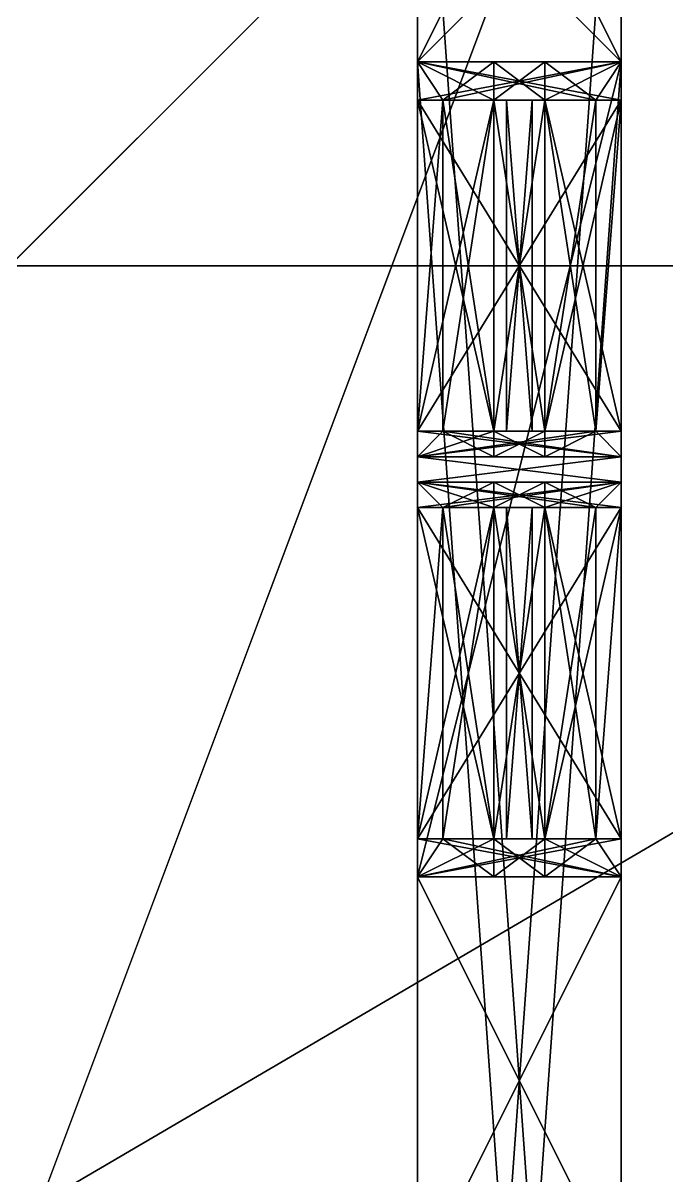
# Model space of a CAD drawing. Extents: x -3136 to 3456, y -896 to 5632.
# Drawn here: x -46.9 to 3.6, y 1928.5 to 2019 of the extents above; entities that cross this region are included whole.
import ezdxf

# ---------------------------------------------------------------- set-up
doc = ezdxf.new("R2010")
doc.units = 0

msp = doc.modelspace()

# ---------------------------------------------------------------- meshes
at = {"layer": 'OBJECT028', "color": 50}
mesh = msp.add_polyface(dxfattribs=at)
corners = [(-16, 2016, 128), (-16, 2048, 128), (0, 2048, 128), (0, 2016, 128), (-16, 1824), (-16, 1792), (0, 1792), (0, 1824)]
mesh.append_faces([[corners[k] for k in face] for face in [(1, 3, 0), (5, 7, 4), (6, 2, 7), (4, 0, 5), (1, 7, 2), (5, 3, 6)]], dxfattribs={"vtx0": -1})
mesh.append_faces([[corners[k] for k in face] for face in [(1, 2, 3), (5, 6, 7), (6, 3, 2), (4, 1, 0), (1, 4, 7), (5, 0, 3)]], dxfattribs={"vtx2": -1})
at = {"layer": 'OBJECT036', "color": 50}
mesh = msp.add_polyface(dxfattribs=at)
corners = [(-16, 2048, 288), (-16, 2016, 288), (0, 2016, 288), (0, 2048, 288), (-16, 1792, 416), (-16, 1824, 416), (0, 1824, 416), (0, 1792, 416)]
mesh.append_faces([[corners[k] for k in face] for face in [(1, 3, 0), (5, 7, 4), (0, 4, 1), (2, 6, 3), (5, 3, 6), (1, 7, 2)]], dxfattribs={"vtx0": -1})
mesh.append_faces([[corners[k] for k in face] for face in [(1, 2, 3), (5, 6, 7), (0, 5, 4), (2, 7, 6), (5, 0, 3), (1, 4, 7)]], dxfattribs={"vtx2": -1})
at = {"layer": 'OBJECT053', "color": 50}
mesh = msp.add_polyface(dxfattribs=at)
corners = [(-768, 2048, 144), (0, 2048, 144), (0, 0, 144), (-768, 0, 144), (-768, 0, 128), (0, 0, 128), (0, 2048, 128), (-768, 2048, 128)]
mesh.append_faces([[corners[k] for k in face] for face in [(1, 3, 0), (5, 7, 4), (5, 1, 6), (6, 0, 7), (4, 2, 5), (7, 3, 4)]], dxfattribs={"vtx0": -1})
mesh.append_faces([[corners[k] for k in face] for face in [(1, 2, 3), (5, 6, 7), (5, 2, 1), (6, 1, 0), (4, 3, 2), (7, 0, 3)]], dxfattribs={"vtx2": -1})
at = {"layer": 'OBJECT067', "color": 50}
mesh = msp.add_polyface(dxfattribs=at)
corners = [(-2944, -896, 2176), (-2944, 5504, 2176), (3456, 5504, 2176), (3456, -896, 2176), (-2944, 5504, 2048), (-2944, -896, 2048), (3456, -896, 2048), (3456, 5504, 2048)]
mesh.append_faces([[corners[k] for k in face] for face in [(1, 3, 0), (5, 7, 4), (4, 0, 5), (6, 2, 7), (7, 1, 4), (5, 3, 6)]], dxfattribs={"vtx0": -1})
mesh.append_faces([[corners[k] for k in face] for face in [(1, 2, 3), (5, 6, 7), (4, 1, 0), (6, 3, 2), (7, 2, 1), (5, 0, 3)]], dxfattribs={"vtx2": -1})
at = {"layer": 'OBJECT117', "color": 50}
mesh = msp.add_polyface(dxfattribs=at)
corners = [(-16, 1920, 272), (-16, 1920, 256), (-16, 1952, 256), (-16, 1952, 272), (0, 1952, 272), (0, 1952, 256), (0, 1920, 256), (0, 1920, 272)]
mesh.append_faces([[corners[k] for k in face] for face in [(1, 3, 0), (5, 7, 4), (6, 0, 7), (2, 4, 3), (3, 7, 0), (1, 5, 2)]], dxfattribs={"vtx0": -1})
mesh.append_faces([[corners[k] for k in face] for face in [(1, 2, 3), (5, 6, 7), (6, 1, 0), (2, 5, 4), (3, 4, 7), (1, 6, 5)]], dxfattribs={"vtx2": -1})
at = {"layer": 'OBJECT118', "color": 50}
mesh = msp.add_polyface(dxfattribs=at)
corners = [(-16, 1920, 256), (-16, 1920, 168), (-16, 1952, 168), (-16, 1952, 256), (0, 1952, 256), (0, 1952, 168), (0, 1920, 168), (0, 1920, 256)]
mesh.append_faces([[corners[k] for k in face] for face in [(1, 3, 0), (5, 7, 4), (6, 0, 7), (2, 4, 3), (3, 7, 0), (1, 5, 2)]], dxfattribs={"vtx0": -1})
mesh.append_faces([[corners[k] for k in face] for face in [(1, 2, 3), (5, 6, 7), (6, 1, 0), (2, 5, 4), (3, 4, 7), (1, 6, 5)]], dxfattribs={"vtx2": -1})
at = {"layer": 'OBJECT119', "color": 50}
mesh = msp.add_polyface(dxfattribs=at)
corners = [(-16, 1920, 168), (-16, 1920, 144), (-16, 1952, 144), (-16, 1952, 168), (0, 1952, 168), (0, 1952, 144), (0, 1920, 144), (0, 1920, 168)]
mesh.append_faces([[corners[k] for k in face] for face in [(1, 3, 0), (5, 7, 4), (6, 0, 7), (2, 4, 3), (1, 5, 2), (3, 7, 0)]], dxfattribs={"vtx0": -1})
mesh.append_faces([[corners[k] for k in face] for face in [(1, 2, 3), (5, 6, 7), (6, 1, 0), (2, 5, 4), (1, 6, 5), (3, 4, 7)]], dxfattribs={"vtx2": -1})
at = {"layer": 'OBJECT1271', "color": 50}
mesh = msp.add_polyface(dxfattribs=at)
corners = [(-384, 1728, 432), (-384, 2000, 432), (80, 2000, 432), (80, 1728, 432), (-384, 2000, 240), (-384, 1728, 240), (80, 1728, 240), (80, 2000, 240)]
mesh.append_faces([[corners[k] for k in face] for face in [(1, 3, 0), (5, 7, 4), (4, 0, 5), (6, 2, 7), (7, 1, 4), (5, 3, 6)]], dxfattribs={"vtx0": -1})
mesh.append_faces([[corners[k] for k in face] for face in [(1, 2, 3), (5, 6, 7), (4, 1, 0), (6, 3, 2), (7, 2, 1), (5, 0, 3)]], dxfattribs={"vtx2": -1})
at = {"layer": 'OBJECT263', "color": 50}
mesh = msp.add_polyface(dxfattribs=at)
corners = [(-768, 1792, 288), (-768, 2048, 288), (0, 2048, 288), (0, 1792, 288), (0, 2048, 272), (-768, 2048, 272), (-768, 1792, 272), (0, 1792, 272)]
mesh.append_faces([[corners[k] for k in face] for face in [(1, 3, 0), (5, 7, 4), (4, 1, 5), (7, 2, 4), (5, 0, 6), (6, 3, 7)]], dxfattribs={"vtx0": -1})
mesh.append_faces([[corners[k] for k in face] for face in [(1, 2, 3), (5, 6, 7), (4, 2, 1), (7, 3, 2), (5, 1, 0), (6, 0, 3)]], dxfattribs={"vtx2": -1})
at = {"layer": 'OBJECT293', "color": 50}
mesh = msp.add_polyface(dxfattribs=at)
corners = [(-2048, 0, 432), (-2048, 1824, 432), (-1824, 2048, 432), (-224, 2048, 432), (0, 1824, 432), (0, 0, 432), (-2048, 1824, 416), (-2048, 0, 416), (0, 0, 416), (0, 1824, 416), (-224, 2048, 416), (-1824, 2048, 416)]
mesh.append_faces([[corners[k] for k in face] for face in [(1, 5, 0), (7, 11, 6), (6, 0, 7), (8, 4, 9), (10, 2, 11), (7, 5, 8), (9, 3, 10), (11, 1, 6)]], dxfattribs={"vtx0": -1})
mesh.append_faces([[corners[k] for k in face] for face in [(1, 3, 4), (1, 4, 5), (7, 9, 10), (7, 10, 11)]], dxfattribs={"vtx0": -1, "vtx2": -1})
mesh.append_faces([[corners[k] for k in face] for face in [(1, 2, 3), (7, 8, 9), (6, 1, 0), (8, 5, 4), (10, 3, 2), (7, 0, 5), (9, 4, 3), (11, 2, 1)]], dxfattribs={"vtx2": -1})
at = {"layer": 'OBJECT296', "color": 50}
mesh = msp.add_polyface(dxfattribs=at)
corners = [(0, 0), (0, 2048), (3328, 2048), (3328, 0), (3328, 0, -128), (3328, 2048, -128), (0, 2048, -128), (0, 0, -128)]
mesh.append_faces([[corners[k] for k in face] for face in [(1, 3, 0), (5, 7, 4), (4, 2, 5), (5, 1, 6), (6, 0, 7), (7, 3, 4)]], dxfattribs={"vtx0": -1})
mesh.append_faces([[corners[k] for k in face] for face in [(1, 2, 3), (5, 6, 7), (4, 3, 2), (5, 2, 1), (6, 1, 0), (7, 0, 3)]], dxfattribs={"vtx2": -1})
at = {"layer": 'OBJECT299', "color": 50}
mesh = msp.add_polyface(dxfattribs=at)
corners = [(-256, 2048), (0, 2048), (0, 1792), (-256, 1792), (0, 2048, -128), (-256, 2048, -128), (-256, 1792, -128), (0, 1792, -128)]
mesh.append_faces([[corners[k] for k in face] for face in [(1, 3, 0), (5, 7, 4), (4, 0, 5), (7, 1, 4), (6, 2, 7), (5, 3, 6)]], dxfattribs={"vtx0": -1})
mesh.append_faces([[corners[k] for k in face] for face in [(1, 2, 3), (5, 6, 7), (4, 1, 0), (7, 2, 1), (6, 3, 2), (5, 0, 3)]], dxfattribs={"vtx2": -1})
at = {"layer": 'OBJECT329', "color": 50}
mesh = msp.add_polyface(dxfattribs=at)
corners = [(-16, 2016, 168), (-16, 2016, 144), (-16, 2032, 144), (-16, 2032, 168), (0, 2032, 144), (0, 2016, 144), (0, 2016, 168), (0, 2032, 168)]
mesh.append_faces([[corners[k] for k in face] for face in [(1, 3, 0), (5, 7, 4), (5, 0, 6), (3, 6, 0), (1, 4, 2), (2, 7, 3)]], dxfattribs={"vtx0": -1})
mesh.append_faces([[corners[k] for k in face] for face in [(1, 2, 3), (5, 6, 7), (5, 1, 0), (3, 7, 6), (1, 5, 4), (2, 4, 7)]], dxfattribs={"vtx2": -1})
at = {"layer": 'OBJECT331', "color": 50}
mesh = msp.add_polyface(dxfattribs=at)
corners = [(-16, 2016, 272), (-16, 2016, 256), (-16, 2032, 256), (-16, 2032, 272), (0, 2032, 256), (0, 2016, 256), (0, 2016, 272), (0, 2032, 272)]
mesh.append_faces([[corners[k] for k in face] for face in [(1, 3, 0), (5, 7, 4), (5, 0, 6), (3, 6, 0), (1, 4, 2), (2, 7, 3)]], dxfattribs={"vtx0": -1})
mesh.append_faces([[corners[k] for k in face] for face in [(1, 2, 3), (5, 6, 7), (5, 1, 0), (3, 7, 6), (1, 5, 4), (2, 4, 7)]], dxfattribs={"vtx2": -1})
at = {"layer": 'OBJECT333', "color": 50}
mesh = msp.add_polyface(dxfattribs=at)
corners = [(-16, 2016, 256), (-16, 2016, 168), (-16, 2032, 168), (-16, 2032, 256), (0, 2032, 168), (0, 2016, 168), (0, 2016, 256), (0, 2032, 256)]
mesh.append_faces([[corners[k] for k in face] for face in [(1, 3, 0), (5, 7, 4), (5, 0, 6), (3, 6, 0), (1, 4, 2), (2, 7, 3)]], dxfattribs={"vtx0": -1})
mesh.append_faces([[corners[k] for k in face] for face in [(1, 2, 3), (5, 6, 7), (5, 1, 0), (3, 7, 6), (1, 5, 4), (2, 4, 7)]], dxfattribs={"vtx2": -1})
at = {"layer": 'OBJECT839', "color": 50}
mesh = msp.add_polyface(dxfattribs=at)
corners = [(0, 1952, 272), (-16, 1952, 272), (-16, 2016, 272), (0, 2016, 272), (-16, 2016, 256), (-16, 1952, 256), (0, 1952, 256), (0, 2016, 256)]
mesh.append_faces([[corners[k] for k in face] for face in [(1, 3, 0), (5, 7, 4), (5, 0, 6), (6, 3, 7), (4, 1, 5), (7, 2, 4)]], dxfattribs={"vtx0": -1})
mesh.append_faces([[corners[k] for k in face] for face in [(1, 2, 3), (5, 6, 7), (5, 1, 0), (6, 0, 3), (4, 2, 1), (7, 3, 2)]], dxfattribs={"vtx2": -1})
at = {"layer": 'OBJECT840', "color": 50}
mesh = msp.add_polyface(dxfattribs=at)
corners = [(0, 1952, 256), (0, 1952, 254), (-16, 1952, 254), (-16, 1952, 256), (-2, 1955, 254), (-14, 1955, 254)]
mesh.append_faces([[corners[k] for k in face] for face in [(1, 0, 4), (2, 5, 3)]])
mesh.append_faces([[corners[k] for k in face] for face in [(1, 3, 0), (1, 5, 2), (3, 4, 0)]], dxfattribs={"vtx0": -1})
mesh.append_faces([[corners[k] for k in face] for face in [(1, 2, 3), (1, 4, 5), (3, 5, 4)]], dxfattribs={"vtx2": -1})
at = {"layer": 'OBJECT841', "color": 50}
mesh = msp.add_polyface(dxfattribs=at)
corners = [(-16, 1952, 256), (-16, 1955, 256), (0, 1955, 256), (0, 1952, 256), (-2, 1955, 254), (-14, 1955, 254)]
mesh.append_faces([[corners[k] for k in face] for face in [(2, 4, 3), (1, 0, 5)]])
mesh.append_faces([[corners[k] for k in face] for face in [(1, 3, 0), (2, 5, 4), (3, 5, 0)]], dxfattribs={"vtx0": -1})
mesh.append_faces([[corners[k] for k in face] for face in [(1, 2, 3), (2, 1, 5), (3, 4, 5)]], dxfattribs={"vtx2": -1})
at = {"layer": 'OBJECT842', "color": 50}
mesh = msp.add_polyface(dxfattribs=at)
corners = [(0, 1985, 179), (0, 1983, 179), (0, 1983, 254), (0, 1985, 254), (-16, 1983, 179), (-16, 1985, 179), (-16, 1985, 254), (-16, 1983, 254)]
mesh.append_faces([[corners[k] for k in face] for face in [(1, 3, 0), (5, 7, 4), (4, 0, 5), (6, 2, 7), (5, 3, 6), (1, 7, 2)]], dxfattribs={"vtx0": -1})
mesh.append_faces([[corners[k] for k in face] for face in [(1, 2, 3), (5, 6, 7), (4, 1, 0), (6, 3, 2), (5, 0, 3), (1, 4, 7)]], dxfattribs={"vtx2": -1})
at = {"layer": 'OBJECT843', "color": 50}
mesh = msp.add_polyface(dxfattribs=at)
corners = [(-16, 1981, 256), (-16, 1983, 256), (0, 1983, 256), (0, 1981, 256), (-2, 1981, 254), (-14, 1981, 254)]
mesh.append_faces([[corners[k] for k in face] for face in [(3, 2, 4), (0, 5, 1)]])
mesh.append_faces([[corners[k] for k in face] for face in [(1, 3, 0), (3, 5, 0), (2, 5, 4)]], dxfattribs={"vtx0": -1})
mesh.append_faces([[corners[k] for k in face] for face in [(1, 2, 3), (3, 4, 5), (2, 1, 5)]], dxfattribs={"vtx2": -1})
at = {"layer": 'OBJECT844', "color": 50}
mesh = msp.add_polyface(dxfattribs=at)
corners = [(0, 1983, 256), (0, 1983, 254), (-2, 1981, 254), (-14, 1981, 254), (-16, 1983, 254), (-16, 1983, 256)]
mesh.append_faces([[corners[k] for k in face] for face in [(1, 2, 0), (4, 5, 3)]])
mesh.append_faces([[corners[k] for k in face] for face in [(3, 1, 4), (4, 0, 5), (2, 5, 0)]], dxfattribs={"vtx0": -1})
mesh.append_faces([[corners[k] for k in face] for face in [(3, 2, 1), (4, 1, 0), (2, 3, 5)]], dxfattribs={"vtx2": -1})
at = {"layer": 'OBJECT845', "color": 50}
mesh = msp.add_polyface(dxfattribs=at)
corners = [(-16, 1983, 256), (-16, 1985, 256), (0, 1985, 256), (0, 1983, 256), (0, 1985, 254), (0, 1983, 254), (-16, 1983, 254), (-16, 1985, 254)]
mesh.append_faces([[corners[k] for k in face] for face in [(1, 3, 0), (5, 2, 4), (7, 0, 6), (6, 4, 7), (0, 5, 6), (2, 7, 4)]], dxfattribs={"vtx0": -1})
mesh.append_faces([[corners[k] for k in face] for face in [(1, 2, 3), (5, 3, 2), (7, 1, 0), (6, 5, 4), (0, 3, 5), (2, 1, 7)]], dxfattribs={"vtx2": -1})
at = {"layer": 'OBJECT846', "color": 50}
mesh = msp.add_polyface(dxfattribs=at)
corners = [(-2, 1987, 254), (0, 1985, 254), (0, 1985, 256), (-16, 1985, 256), (-16, 1985, 254), (-14, 1987, 254)]
mesh.append_faces([[corners[k] for k in face] for face in [(1, 2, 0), (4, 5, 3)]])
mesh.append_faces([[corners[k] for k in face] for face in [(0, 4, 1), (1, 3, 2), (5, 2, 3)]], dxfattribs={"vtx0": -1})
mesh.append_faces([[corners[k] for k in face] for face in [(0, 5, 4), (1, 4, 3), (5, 0, 2)]], dxfattribs={"vtx2": -1})
at = {"layer": 'OBJECT847', "color": 50}
mesh = msp.add_polyface(dxfattribs=at)
corners = [(-16, 1985, 256), (-16, 1987, 256), (0, 1987, 256), (0, 1985, 256), (-2, 1987, 254), (-14, 1987, 254)]
mesh.append_faces([[corners[k] for k in face] for face in [(2, 4, 3), (1, 0, 5)]])
mesh.append_faces([[corners[k] for k in face] for face in [(1, 3, 0), (2, 5, 4), (3, 5, 0)]], dxfattribs={"vtx0": -1})
mesh.append_faces([[corners[k] for k in face] for face in [(1, 2, 3), (2, 1, 5), (3, 4, 5)]], dxfattribs={"vtx2": -1})
at = {"layer": 'OBJECT848', "color": 50}
mesh = msp.add_polyface(dxfattribs=at)
corners = [(0, 1981, 171), (0, 1981, 169), (0, 1955, 169), (0, 1955, 171), (-16, 1955, 171), (-16, 1955, 169), (-16, 1981, 169), (-16, 1981, 171)]
mesh.append_faces([[corners[k] for k in face] for face in [(1, 3, 0), (5, 7, 4), (2, 4, 3), (6, 0, 7), (5, 1, 6), (7, 3, 4)]], dxfattribs={"vtx0": -1})
mesh.append_faces([[corners[k] for k in face] for face in [(1, 2, 3), (5, 6, 7), (2, 5, 4), (6, 1, 0), (5, 2, 1), (7, 0, 3)]], dxfattribs={"vtx2": -1})
at = {"layer": 'OBJECT849', "color": 50}
mesh = msp.add_polyface(dxfattribs=at)
corners = [(-16, 1981, 144), (-16, 1955, 144), (0, 1955, 144), (0, 1981, 144), (0, 1981, 169), (0, 1955, 169), (-16, 1955, 169), (-16, 1981, 169)]
mesh.append_faces([[corners[k] for k in face] for face in [(1, 3, 0), (3, 5, 4), (1, 7, 6), (2, 6, 5), (0, 4, 7), (7, 5, 6)]], dxfattribs={"vtx0": -1})
mesh.append_faces([[corners[k] for k in face] for face in [(1, 2, 3), (3, 2, 5), (1, 0, 7), (2, 1, 6), (0, 3, 4), (7, 4, 5)]], dxfattribs={"vtx2": -1})
at = {"layer": 'OBJECT850', "color": 50}
mesh = msp.add_polyface(dxfattribs=at)
corners = [(-16, 1955, 144), (-16, 1952, 144), (0, 1952, 144), (0, 1955, 144), (0, 1952, 171), (-16, 1952, 171), (0, 1955, 171), (-16, 1955, 171)]
mesh.append_faces([[corners[k] for k in face] for face in [(1, 3, 0), (2, 5, 4), (3, 4, 6), (1, 7, 5), (0, 6, 7), (5, 6, 4)]], dxfattribs={"vtx0": -1})
mesh.append_faces([[corners[k] for k in face] for face in [(1, 2, 3), (2, 1, 5), (3, 2, 4), (1, 0, 7), (0, 3, 6), (5, 7, 6)]], dxfattribs={"vtx2": -1})
at = {"layer": 'OBJECT851', "color": 50}
mesh = msp.add_polyface(dxfattribs=at)
corners = [(-16, 1983, 144), (-16, 1981, 144), (0, 1981, 144), (0, 1983, 144), (0, 1981, 171), (0, 1983, 171), (-16, 1981, 171), (-16, 1983, 171)]
mesh.append_faces([[corners[k] for k in face] for face in [(1, 3, 0), (2, 5, 3), (1, 7, 6), (2, 6, 4), (7, 4, 6), (0, 5, 7)]], dxfattribs={"vtx0": -1})
mesh.append_faces([[corners[k] for k in face] for face in [(1, 2, 3), (2, 4, 5), (1, 0, 7), (2, 1, 6), (7, 5, 4), (0, 3, 5)]], dxfattribs={"vtx2": -1})
at = {"layer": 'OBJECT852', "color": 50}
mesh = msp.add_polyface(dxfattribs=at)
corners = [(-16, 1985, 144), (-16, 1983, 144), (0, 1983, 144), (0, 1985, 144), (0, 1983, 171), (0, 1985, 171), (-16, 1985, 171), (-16, 1983, 171)]
mesh.append_faces([[corners[k] for k in face] for face in [(1, 3, 0), (2, 5, 3), (0, 7, 1), (6, 4, 7), (2, 7, 4), (0, 5, 6)]], dxfattribs={"vtx0": -1})
mesh.append_faces([[corners[k] for k in face] for face in [(1, 2, 3), (2, 4, 5), (0, 6, 7), (6, 5, 4), (2, 1, 7), (0, 3, 5)]], dxfattribs={"vtx2": -1})
at = {"layer": 'OBJECT853', "color": 50}
mesh = msp.add_polyface(dxfattribs=at)
corners = [(-16, 1987, 144), (-16, 1985, 144), (0, 1985, 144), (0, 1987, 144), (0, 1987, 171), (0, 1985, 171), (-16, 1987, 171), (-16, 1985, 171)]
mesh.append_faces([[corners[k] for k in face] for face in [(1, 3, 0), (3, 5, 4), (0, 7, 1), (0, 4, 6), (6, 5, 7), (2, 7, 5)]], dxfattribs={"vtx0": -1})
mesh.append_faces([[corners[k] for k in face] for face in [(1, 2, 3), (3, 2, 5), (0, 6, 7), (0, 3, 4), (6, 4, 5), (2, 1, 7)]], dxfattribs={"vtx2": -1})
at = {"layer": 'OBJECT854', "color": 50}
mesh = msp.add_polyface(dxfattribs=at)
corners = [(0, 1985, 171), (0, 1983, 171), (0, 1983, 179), (0, 1985, 179), (-16, 1983, 171), (-16, 1985, 171), (-16, 1985, 179), (-16, 1983, 179)]
mesh.append_faces([[corners[k] for k in face] for face in [(1, 3, 0), (5, 7, 4), (6, 2, 7), (4, 0, 5), (1, 7, 2), (5, 3, 6)]], dxfattribs={"vtx0": -1})
mesh.append_faces([[corners[k] for k in face] for face in [(1, 2, 3), (5, 6, 7), (6, 3, 2), (4, 1, 0), (1, 4, 7), (5, 0, 3)]], dxfattribs={"vtx2": -1})
at = {"layer": 'OBJECT855', "color": 50}
mesh = msp.add_polyface(dxfattribs=at)
corners = [(0, 1952, 179), (0, 1952, 171), (-16, 1952, 171), (-16, 1952, 179), (-2, 1955, 179), (-14, 1955, 179)]
mesh.append_faces([[corners[k] for k in face] for face in [(0, 4, 1), (2, 5, 3)]])
mesh.append_faces([[corners[k] for k in face] for face in [(1, 3, 0), (3, 4, 0), (1, 5, 2)]], dxfattribs={"vtx0": -1})
mesh.append_faces([[corners[k] for k in face] for face in [(1, 2, 3), (3, 5, 4), (1, 4, 5)]], dxfattribs={"vtx2": -1})
at = {"layer": 'OBJECT856', "color": 50}
mesh = msp.add_polyface(dxfattribs=at)
corners = [(-2, 1955, 179), (0, 1955, 171), (0, 1952, 171), (-16, 1952, 171), (-16, 1955, 171), (-14, 1955, 179)]
mesh.append_faces([[corners[k] for k in face] for face in [(1, 2, 0), (4, 5, 3)]])
mesh.append_faces([[corners[k] for k in face] for face in [(0, 4, 1), (3, 1, 4), (2, 5, 0)]], dxfattribs={"vtx0": -1})
mesh.append_faces([[corners[k] for k in face] for face in [(0, 5, 4), (3, 2, 1), (2, 3, 5)]], dxfattribs={"vtx2": -1})
at = {"layer": 'OBJECT857', "color": 50}
mesh = msp.add_polyface(dxfattribs=at)
corners = [(0, 1983, 171), (0, 1981, 171), (-2, 1981, 179), (-14, 1981, 179), (-16, 1981, 171), (-16, 1983, 171)]
mesh.append_faces([[corners[k] for k in face] for face in [(1, 2, 0), (4, 5, 3)]])
mesh.append_faces([[corners[k] for k in face] for face in [(1, 3, 2), (4, 0, 5), (2, 5, 0)]], dxfattribs={"vtx0": -1})
mesh.append_faces([[corners[k] for k in face] for face in [(1, 4, 3), (4, 1, 0), (2, 3, 5)]], dxfattribs={"vtx2": -1})
at = {"layer": 'OBJECT858', "color": 50}
mesh = msp.add_polyface(dxfattribs=at)
corners = [(-2, 1981, 179), (0, 1983, 179), (0, 1983, 171), (-16, 1983, 171.016), (-16, 1983, 179), (-14, 1981, 179)]
mesh.append_faces([[corners[k] for k in face] for face in [(1, 2, 0), (4, 5, 3)]])
mesh.append_faces([[corners[k] for k in face] for face in [(0, 4, 1), (3, 1, 4), (2, 5, 0)]], dxfattribs={"vtx0": -1})
mesh.append_faces([[corners[k] for k in face] for face in [(0, 5, 4), (3, 2, 1), (2, 3, 5)]], dxfattribs={"vtx2": -1})
at = {"layer": 'OBJECT859', "color": 50}
mesh = msp.add_polyface(dxfattribs=at)
corners = [(-16, 2013, 144), (-16, 1987, 144), (0, 1987, 144), (0, 2013, 144), (0, 2013, 171), (0, 1987, 171), (-16, 1987, 171), (-16, 2013, 171)]
mesh.append_faces([[corners[k] for k in face] for face in [(1, 3, 0), (3, 5, 4), (1, 7, 6), (0, 4, 7), (2, 6, 5), (7, 5, 6)]], dxfattribs={"vtx0": -1})
mesh.append_faces([[corners[k] for k in face] for face in [(1, 2, 3), (3, 2, 5), (1, 0, 7), (0, 3, 4), (2, 1, 6), (7, 4, 5)]], dxfattribs={"vtx2": -1})
at = {"layer": 'OBJECT860', "color": 50}
mesh = msp.add_polyface(dxfattribs=at)
corners = [(0, 1985, 171), (0, 1985, 179), (-2, 1987, 179), (-14, 1987, 179), (-16, 1985, 179), (-16, 1985, 171)]
mesh.append_faces([[corners[k] for k in face] for face in [(1, 2, 0), (4, 5, 3)]])
mesh.append_faces([[corners[k] for k in face] for face in [(3, 1, 4), (0, 4, 1), (2, 5, 0)]], dxfattribs={"vtx0": -1})
mesh.append_faces([[corners[k] for k in face] for face in [(3, 2, 1), (0, 5, 4), (2, 3, 5)]], dxfattribs={"vtx2": -1})
at = {"layer": 'OBJECT861', "color": 50}
mesh = msp.add_polyface(dxfattribs=at)
corners = [(-2, 1987, 179), (0, 1987, 171), (0, 1985, 171), (-16, 1985, 171), (-16, 1987, 171), (-14, 1987, 179)]
mesh.append_faces([[corners[k] for k in face] for face in [(1, 2, 0), (4, 5, 3)]])
mesh.append_faces([[corners[k] for k in face] for face in [(0, 4, 1), (3, 1, 4), (2, 5, 0)]], dxfattribs={"vtx0": -1})
mesh.append_faces([[corners[k] for k in face] for face in [(0, 5, 4), (3, 2, 1), (2, 3, 5)]], dxfattribs={"vtx2": -1})
at = {"layer": 'OBJECT862', "color": 50}
mesh = msp.add_polyface(dxfattribs=at)
corners = [(0, 2016, 144), (-16, 2016, 144), (-16, 2013, 144), (0, 2013, 144), (-16, 2016, 171), (0, 2016, 171), (0, 2013, 171), (-16, 2013, 171)]
mesh.append_faces([[corners[k] for k in face] for face in [(1, 3, 0), (1, 5, 4), (0, 6, 5), (2, 4, 7), (3, 7, 6), (4, 6, 7)]], dxfattribs={"vtx0": -1})
mesh.append_faces([[corners[k] for k in face] for face in [(1, 2, 3), (1, 0, 5), (0, 3, 6), (2, 1, 4), (3, 2, 7), (4, 5, 6)]], dxfattribs={"vtx2": -1})
at = {"layer": 'OBJECT863', "color": 50}
mesh = msp.add_polyface(dxfattribs=at)
corners = [(-16, 2016, 179), (-16, 2016, 171), (0, 2016, 171), (0, 2016, 179), (-2, 2013, 179), (-14, 2013, 179)]
mesh.append_faces([[corners[k] for k in face] for face in [(2, 4, 3), (0, 5, 1)]])
mesh.append_faces([[corners[k] for k in face] for face in [(1, 3, 0), (3, 5, 0), (2, 5, 4)]], dxfattribs={"vtx0": -1})
mesh.append_faces([[corners[k] for k in face] for face in [(1, 2, 3), (3, 4, 5), (2, 1, 5)]], dxfattribs={"vtx2": -1})
at = {"layer": 'OBJECT864', "color": 50}
mesh = msp.add_polyface(dxfattribs=at)
corners = [(0, 2016, 171), (0, 2013, 171), (-2, 2013, 179), (-14, 2013, 179), (-16, 2013, 171), (-16, 2016, 171)]
mesh.append_faces([[corners[k] for k in face] for face in [(1, 2, 0), (4, 5, 3)]])
mesh.append_faces([[corners[k] for k in face] for face in [(1, 3, 2), (4, 0, 5), (2, 5, 0)]], dxfattribs={"vtx0": -1})
mesh.append_faces([[corners[k] for k in face] for face in [(1, 4, 3), (4, 1, 0), (2, 3, 5)]], dxfattribs={"vtx2": -1})
at = {"layer": 'OBJECT865', "color": 50}
mesh = msp.add_polyface(dxfattribs=at)
corners = [(-16, 2013, 256), (-16, 2016, 256), (0, 2016, 256), (0, 2013, 256), (-2, 2013, 254), (-14, 2013, 254)]
mesh.append_faces([[corners[k] for k in face] for face in [(3, 2, 4), (0, 5, 1)]])
mesh.append_faces([[corners[k] for k in face] for face in [(1, 3, 0), (3, 5, 0), (1, 4, 2)]], dxfattribs={"vtx0": -1})
mesh.append_faces([[corners[k] for k in face] for face in [(1, 2, 3), (3, 4, 5), (1, 5, 4)]], dxfattribs={"vtx2": -1})
at = {"layer": 'OBJECT866', "color": 50}
mesh = msp.add_polyface(dxfattribs=at)
corners = [(-16, 2016, 256), (-16, 2016, 254), (0, 2016, 254), (0, 2016, 256), (-2, 2013, 254), (-14, 2013, 254)]
mesh.append_faces([[corners[k] for k in face] for face in [(2, 4, 3), (1, 0, 5)]])
mesh.append_faces([[corners[k] for k in face] for face in [(1, 3, 0), (1, 4, 2), (3, 5, 0)]], dxfattribs={"vtx0": -1})
mesh.append_faces([[corners[k] for k in face] for face in [(1, 2, 3), (1, 5, 4), (3, 4, 5)]], dxfattribs={"vtx2": -1})
at = {"layer": 'OBJECT867', "color": 50}
mesh = msp.add_polyface(dxfattribs=at)
corners = [(-10, 1952, 179), (-16, 1952, 179), (-16, 1952, 254), (-10, 1952, 254), (-14, 1955, 179), (-14, 1955, 254), (-10, 1955, 179), (-10, 1955, 254)]
mesh.append_faces([[corners[k] for k in face] for face in [(1, 3, 0), (1, 5, 2), (4, 0, 6), (2, 7, 3), (4, 7, 5), (0, 7, 6)]], dxfattribs={"vtx0": -1})
mesh.append_faces([[corners[k] for k in face] for face in [(1, 2, 3), (1, 4, 5), (4, 1, 0), (2, 5, 7), (4, 6, 7), (0, 3, 7)]], dxfattribs={"vtx2": -1})
at = {"layer": 'OBJECT868', "color": 50}
mesh = msp.add_polyface(dxfattribs=at)
corners = [(-6, 1952, 179), (-10, 1952, 179), (-10, 1952, 254), (-6, 1952, 254), (-6, 1955, 179), (-10, 1955, 179), (-10, 1955, 254), (-6, 1955, 254)]
mesh.append_faces([[corners[k] for k in face] for face in [(1, 3, 0), (5, 0, 4), (2, 7, 3), (4, 6, 5), (1, 6, 2), (0, 7, 4)]], dxfattribs={"vtx0": -1})
mesh.append_faces([[corners[k] for k in face] for face in [(1, 2, 3), (5, 1, 0), (2, 6, 7), (4, 7, 6), (1, 5, 6), (0, 3, 7)]], dxfattribs={"vtx2": -1})
at = {"layer": 'OBJECT869', "color": 50}
mesh = msp.add_polyface(dxfattribs=at)
corners = [(0, 1952, 254), (0, 1952, 179), (-6, 1952, 179), (-6, 1952, 254), (-2, 1955, 179), (-2, 1955, 254), (-6, 1955, 179), (-6, 1955, 254)]
mesh.append_faces([[corners[k] for k in face] for face in [(1, 3, 0), (1, 5, 4), (1, 6, 2), (3, 5, 0), (4, 7, 6), (2, 7, 3)]], dxfattribs={"vtx0": -1})
mesh.append_faces([[corners[k] for k in face] for face in [(1, 2, 3), (1, 0, 5), (1, 4, 6), (3, 7, 5), (4, 5, 7), (2, 6, 7)]], dxfattribs={"vtx2": -1})
at = {"layer": 'OBJECT870', "color": 50}
mesh = msp.add_polyface(dxfattribs=at)
corners = [(-14, 1981, 179), (-16, 1983, 179), (-16, 1983, 254), (-14, 1981, 254), (-10, 1983, 179), (-10, 1981, 179), (-10, 1981, 254), (-10, 1983, 254)]
mesh.append_faces([[corners[k] for k in face] for face in [(1, 3, 0), (1, 5, 4), (3, 7, 6), (0, 6, 5), (1, 7, 2), (5, 7, 4)]], dxfattribs={"vtx0": -1})
mesh.append_faces([[corners[k] for k in face] for face in [(1, 2, 3), (1, 0, 5), (3, 2, 7), (0, 3, 6), (1, 4, 7), (5, 6, 7)]], dxfattribs={"vtx2": -1})
at = {"layer": 'OBJECT871', "color": 50}
mesh = msp.add_polyface(dxfattribs=at)
corners = [(-6, 1983, 179), (-10, 1983, 179), (-10, 1981, 179), (-6, 1981, 179), (-6, 1981, 254), (-10, 1981, 254), (-10, 1983, 254), (-6, 1983, 254)]
mesh.append_faces([[corners[k] for k in face] for face in [(1, 3, 0), (5, 7, 4), (2, 4, 3), (0, 6, 1), (1, 5, 2), (3, 7, 0)]], dxfattribs={"vtx0": -1})
mesh.append_faces([[corners[k] for k in face] for face in [(1, 2, 3), (5, 6, 7), (2, 5, 4), (0, 7, 6), (1, 6, 5), (3, 4, 7)]], dxfattribs={"vtx2": -1})
at = {"layer": 'OBJECT872', "color": 50}
mesh = msp.add_polyface(dxfattribs=at)
corners = [(0, 1983, 179), (-2, 1981, 179), (-2, 1981, 254), (0, 1983, 254), (-6, 1981, 179), (-6, 1983, 179), (-6, 1983, 254), (-6, 1981, 254)]
mesh.append_faces([[corners[k] for k in face] for face in [(1, 3, 0), (1, 5, 4), (3, 7, 6), (1, 7, 2), (0, 6, 5), (5, 7, 4)]], dxfattribs={"vtx0": -1})
mesh.append_faces([[corners[k] for k in face] for face in [(1, 2, 3), (1, 0, 5), (3, 2, 7), (1, 4, 7), (0, 3, 6), (5, 6, 7)]], dxfattribs={"vtx2": -1})
at = {"layer": 'OBJECT873', "color": 50}
mesh = msp.add_polyface(dxfattribs=at)
corners = [(-16, 1981, 171), (-14, 1981, 179), (-14, 1955, 179), (-16, 1955, 171), (-10, 1955, 179), (-10, 1981, 179), (-10, 1955, 171), (-10, 1981, 171)]
mesh.append_faces([[corners[k] for k in face] for face in [(1, 3, 0), (2, 5, 4), (3, 4, 6), (0, 5, 1), (0, 6, 7), (4, 7, 6)]], dxfattribs={"vtx0": -1})
mesh.append_faces([[corners[k] for k in face] for face in [(1, 2, 3), (2, 1, 5), (3, 2, 4), (0, 7, 5), (0, 3, 6), (4, 5, 7)]], dxfattribs={"vtx2": -1})
at = {"layer": 'OBJECT874', "color": 50}
mesh = msp.add_polyface(dxfattribs=at)
corners = [(-6, 1955, 179), (-10, 1955, 179), (-10, 1981, 179), (-6, 1981, 179), (-6, 1955, 171), (-10, 1955, 171), (-10, 1981, 171), (-6, 1981, 171)]
mesh.append_faces([[corners[k] for k in face] for face in [(1, 3, 0), (5, 0, 4), (7, 2, 6), (6, 4, 7), (2, 5, 6), (0, 7, 4)]], dxfattribs={"vtx0": -1})
mesh.append_faces([[corners[k] for k in face] for face in [(1, 2, 3), (5, 1, 0), (7, 3, 2), (6, 5, 4), (2, 1, 5), (0, 3, 7)]], dxfattribs={"vtx2": -1})
at = {"layer": 'OBJECT875', "color": 50}
mesh = msp.add_polyface(dxfattribs=at)
corners = [(0, 1955, 171), (-2, 1955, 179), (-2, 1981, 179), (0, 1981, 171), (-6, 1981, 179), (-6, 1955, 179), (-6, 1955, 171), (-6, 1981, 171)]
mesh.append_faces([[corners[k] for k in face] for face in [(1, 3, 0), (2, 5, 4), (0, 5, 1), (3, 4, 7), (0, 7, 6), (4, 6, 7)]], dxfattribs={"vtx0": -1})
mesh.append_faces([[corners[k] for k in face] for face in [(1, 2, 3), (2, 1, 5), (0, 6, 5), (3, 2, 4), (0, 3, 7), (4, 5, 6)]], dxfattribs={"vtx2": -1})
at = {"layer": 'OBJECT876', "color": 50}
mesh = msp.add_polyface(dxfattribs=at)
corners = [(-10, 1955, 256), (-16, 1955, 256), (-16, 1981, 256), (-10, 1981, 256), (-14, 1955, 254), (-14, 1981, 254), (-10, 1981, 254), (-10, 1955, 254)]
mesh.append_faces([[corners[k] for k in face] for face in [(1, 3, 0), (5, 1, 4), (5, 7, 6), (4, 0, 7), (2, 6, 3), (7, 3, 6)]], dxfattribs={"vtx0": -1})
mesh.append_faces([[corners[k] for k in face] for face in [(1, 2, 3), (5, 2, 1), (5, 4, 7), (4, 1, 0), (2, 5, 6), (7, 0, 3)]], dxfattribs={"vtx2": -1})
at = {"layer": 'OBJECT877', "color": 50}
mesh = msp.add_polyface(dxfattribs=at)
corners = [(-6, 1955, 256), (-10, 1955, 256), (-10, 1981, 256), (-6, 1981, 256), (-6, 1981, 254), (-10, 1981, 254), (-10, 1955, 254), (-6, 1955, 254)]
mesh.append_faces([[corners[k] for k in face] for face in [(1, 3, 0), (5, 7, 4), (6, 0, 7), (4, 2, 5), (7, 3, 4), (5, 1, 6)]], dxfattribs={"vtx0": -1})
mesh.append_faces([[corners[k] for k in face] for face in [(1, 2, 3), (5, 6, 7), (6, 1, 0), (4, 3, 2), (7, 0, 3), (5, 2, 1)]], dxfattribs={"vtx2": -1})
at = {"layer": 'OBJECT878', "color": 50}
mesh = msp.add_polyface(dxfattribs=at)
corners = [(-6, 1981, 256), (0, 1981, 256), (0, 1955, 256), (-6, 1955, 256), (-2, 1981, 254), (-2, 1955, 254), (-6, 1955, 254), (-6, 1981, 254)]
mesh.append_faces([[corners[k] for k in face] for face in [(1, 3, 0), (5, 1, 4), (5, 7, 6), (2, 6, 3), (4, 0, 7), (7, 3, 6)]], dxfattribs={"vtx0": -1})
mesh.append_faces([[corners[k] for k in face] for face in [(1, 2, 3), (5, 2, 1), (5, 4, 7), (2, 5, 6), (4, 1, 0), (7, 0, 3)]], dxfattribs={"vtx2": -1})
at = {"layer": 'OBJECT879', "color": 50}
mesh = msp.add_polyface(dxfattribs=at)
corners = [(0, 1987, 171), (-2, 1987, 179), (-2, 2013, 179), (0, 2013, 171), (-6, 2013, 179), (-6, 1987, 179), (-6, 2013, 171), (-6, 1987, 171)]
mesh.append_faces([[corners[k] for k in face] for face in [(1, 3, 0), (2, 5, 4), (3, 4, 6), (0, 5, 1), (0, 6, 7), (4, 7, 6)]], dxfattribs={"vtx0": -1})
mesh.append_faces([[corners[k] for k in face] for face in [(1, 2, 3), (2, 1, 5), (3, 2, 4), (0, 7, 5), (0, 3, 6), (4, 5, 7)]], dxfattribs={"vtx2": -1})
at = {"layer": 'OBJECT880', "color": 50}
mesh = msp.add_polyface(dxfattribs=at)
corners = [(-6, 1987, 179), (-10, 1987, 179), (-10, 2013, 179), (-6, 2013, 179), (-10, 2013, 171), (-6, 2013, 171), (-6, 1987, 171), (-10, 1987, 171)]
mesh.append_faces([[corners[k] for k in face] for face in [(1, 3, 0), (5, 2, 4), (7, 0, 6), (4, 6, 5), (2, 7, 4), (0, 5, 6)]], dxfattribs={"vtx0": -1})
mesh.append_faces([[corners[k] for k in face] for face in [(1, 2, 3), (5, 3, 2), (7, 1, 0), (4, 7, 6), (2, 1, 7), (0, 3, 5)]], dxfattribs={"vtx2": -1})
at = {"layer": 'OBJECT881', "color": 50}
mesh = msp.add_polyface(dxfattribs=at)
corners = [(-16, 2013, 171), (-14, 2013, 179), (-14, 1987, 179), (-16, 1987, 171), (-10, 1987, 179), (-10, 2013, 179), (-10, 2013, 171), (-10, 1987, 171)]
mesh.append_faces([[corners[k] for k in face] for face in [(1, 3, 0), (2, 5, 4), (0, 5, 1), (3, 4, 7), (0, 7, 6), (4, 6, 7)]], dxfattribs={"vtx0": -1})
mesh.append_faces([[corners[k] for k in face] for face in [(1, 2, 3), (2, 1, 5), (0, 6, 5), (3, 2, 4), (0, 3, 7), (4, 5, 6)]], dxfattribs={"vtx2": -1})
at = {"layer": 'OBJECT882', "color": 50}
mesh = msp.add_polyface(dxfattribs=at)
corners = [(-6, 2013, 256), (0, 2013, 256), (0, 1987, 256), (-6, 1987, 256), (-2, 2013, 254), (-2, 1987, 254), (-6, 1987, 254), (-6, 2013, 254)]
mesh.append_faces([[corners[k] for k in face] for face in [(1, 3, 0), (5, 1, 4), (5, 7, 6), (4, 0, 7), (2, 6, 3), (7, 3, 6)]], dxfattribs={"vtx0": -1})
mesh.append_faces([[corners[k] for k in face] for face in [(1, 2, 3), (5, 2, 1), (5, 4, 7), (4, 1, 0), (2, 5, 6), (7, 0, 3)]], dxfattribs={"vtx2": -1})
at = {"layer": 'OBJECT883', "color": 50}
mesh = msp.add_polyface(dxfattribs=at)
corners = [(-6, 1987, 256), (-10, 1987, 256), (-10, 2013, 256), (-6, 2013, 256), (-6, 2013, 254), (-10, 2013, 254), (-10, 1987, 254), (-6, 1987, 254)]
mesh.append_faces([[corners[k] for k in face] for face in [(1, 3, 0), (5, 7, 4), (4, 2, 5), (6, 0, 7), (5, 1, 6), (7, 3, 4)]], dxfattribs={"vtx0": -1})
mesh.append_faces([[corners[k] for k in face] for face in [(1, 2, 3), (5, 6, 7), (4, 3, 2), (6, 1, 0), (5, 2, 1), (7, 0, 3)]], dxfattribs={"vtx2": -1})
at = {"layer": 'OBJECT884', "color": 50}
mesh = msp.add_polyface(dxfattribs=at)
corners = [(-10, 1987, 256), (-16, 1987, 256), (-16, 2013, 256), (-10, 2013, 256), (-14, 1987, 254), (-14, 2013, 254), (-10, 2013, 254), (-10, 1987, 254)]
mesh.append_faces([[corners[k] for k in face] for face in [(1, 3, 0), (5, 1, 4), (5, 7, 6), (2, 6, 3), (4, 0, 7), (7, 3, 6)]], dxfattribs={"vtx0": -1})
mesh.append_faces([[corners[k] for k in face] for face in [(1, 2, 3), (5, 2, 1), (5, 4, 7), (2, 5, 6), (4, 1, 0), (7, 0, 3)]], dxfattribs={"vtx2": -1})
at = {"layer": 'OBJECT885', "color": 50}
mesh = msp.add_polyface(dxfattribs=at)
corners = [(-16, 1985, 179), (-14, 1987, 179), (-14, 1987, 254), (-16, 1985, 254), (-10, 1987, 179), (-10, 1985, 179), (-10, 1985, 254), (-10, 1987, 254)]
mesh.append_faces([[corners[k] for k in face] for face in [(1, 3, 0), (1, 5, 4), (3, 7, 6), (1, 7, 2), (0, 6, 5), (5, 7, 4)]], dxfattribs={"vtx0": -1})
mesh.append_faces([[corners[k] for k in face] for face in [(1, 2, 3), (1, 0, 5), (3, 2, 7), (1, 4, 7), (0, 3, 6), (5, 6, 7)]], dxfattribs={"vtx2": -1})
at = {"layer": 'OBJECT886', "color": 50}
mesh = msp.add_polyface(dxfattribs=at)
corners = [(-6, 1987, 179), (-10, 1987, 179), (-10, 1985, 179), (-6, 1985, 179), (-6, 1985, 254), (-10, 1985, 254), (-10, 1987, 254), (-6, 1987, 254)]
mesh.append_faces([[corners[k] for k in face] for face in [(1, 3, 0), (5, 7, 4), (0, 6, 1), (2, 4, 3), (1, 5, 2), (3, 7, 0)]], dxfattribs={"vtx0": -1})
mesh.append_faces([[corners[k] for k in face] for face in [(1, 2, 3), (5, 6, 7), (0, 7, 6), (2, 5, 4), (1, 6, 5), (3, 4, 7)]], dxfattribs={"vtx2": -1})
at = {"layer": 'OBJECT887', "color": 50}
mesh = msp.add_polyface(dxfattribs=at)
corners = [(-2, 1987, 179), (0, 1985, 179), (0, 1985, 254), (-2, 1987, 254), (-6, 1987, 179), (-6, 1985, 179), (-6, 1987, 254), (-6, 1985, 254)]
mesh.append_faces([[corners[k] for k in face] for face in [(1, 3, 0), (0, 5, 1), (3, 7, 6), (0, 6, 4), (1, 7, 2), (4, 7, 5)]], dxfattribs={"vtx0": -1})
mesh.append_faces([[corners[k] for k in face] for face in [(1, 2, 3), (0, 4, 5), (3, 2, 7), (0, 3, 6), (1, 5, 7), (4, 6, 7)]], dxfattribs={"vtx2": -1})
at = {"layer": 'OBJECT888', "color": 50}
mesh = msp.add_polyface(dxfattribs=at)
corners = [(-16, 2016, 254), (-16, 2016, 179), (-10, 2016, 179), (-10, 2016, 254), (-14, 2013, 179), (-14, 2013, 254), (-10, 2013, 179), (-10, 2013, 254)]
mesh.append_faces([[corners[k] for k in face] for face in [(1, 3, 0), (1, 5, 4), (1, 6, 2), (5, 3, 7), (4, 7, 6), (2, 7, 3)]], dxfattribs={"vtx0": -1})
mesh.append_faces([[corners[k] for k in face] for face in [(1, 2, 3), (1, 0, 5), (1, 4, 6), (5, 0, 3), (4, 5, 7), (2, 6, 7)]], dxfattribs={"vtx2": -1})
at = {"layer": 'OBJECT889', "color": 50}
mesh = msp.add_polyface(dxfattribs=at)
corners = [(-10, 2016, 179), (-6, 2016, 179), (-6, 2016, 254), (-10, 2016, 254), (-10, 2013, 179), (-6, 2013, 179), (-6, 2013, 254), (-10, 2013, 254)]
mesh.append_faces([[corners[k] for k in face] for face in [(1, 3, 0), (0, 5, 1), (7, 2, 6), (4, 6, 5), (0, 7, 4), (1, 6, 2)]], dxfattribs={"vtx0": -1})
mesh.append_faces([[corners[k] for k in face] for face in [(1, 2, 3), (0, 4, 5), (7, 3, 2), (4, 7, 6), (0, 3, 7), (1, 5, 6)]], dxfattribs={"vtx2": -1})
at = {"layer": 'OBJECT890', "color": 50}
mesh = msp.add_polyface(dxfattribs=at)
corners = [(-6, 2016, 179), (0, 2016, 179), (0, 2016, 254), (-6, 2016, 254), (-2, 2013, 179), (-2, 2013, 254), (-6, 2013, 179), (-6, 2013, 254)]
mesh.append_faces([[corners[k] for k in face] for face in [(1, 3, 0), (1, 5, 2), (0, 4, 1), (2, 7, 3), (4, 7, 5), (0, 7, 6)]], dxfattribs={"vtx0": -1})
mesh.append_faces([[corners[k] for k in face] for face in [(1, 2, 3), (1, 4, 5), (0, 6, 4), (2, 5, 7), (4, 6, 7), (0, 3, 7)]], dxfattribs={"vtx2": -1})
at = {"layer": 'OBJECT891', "color": 50}
mesh = msp.add_polyface(dxfattribs=at)
corners = [(-7, 2013, 179), (-7, 1987, 179), (-7, 1987, 254), (-7, 2013, 254), (-9, 1987, 179), (-9, 2013, 179), (-9, 2013, 254), (-9, 1987, 254)]
mesh.append_faces([[corners[k] for k in face] for face in [(1, 3, 0), (5, 7, 4), (4, 0, 5), (6, 2, 7), (5, 3, 6), (1, 7, 2)]], dxfattribs={"vtx0": -1})
mesh.append_faces([[corners[k] for k in face] for face in [(1, 2, 3), (5, 6, 7), (4, 1, 0), (6, 3, 2), (5, 0, 3), (1, 4, 7)]], dxfattribs={"vtx2": -1})
at = {"layer": 'OBJECT892', "color": 50}
mesh = msp.add_polyface(dxfattribs=at)
corners = [(-7, 1981, 179), (-7, 1955, 179), (-7, 1955, 254), (-7, 1981, 254), (-9, 1955, 179), (-9, 1981, 179), (-9, 1981, 254), (-9, 1955, 254)]
mesh.append_faces([[corners[k] for k in face] for face in [(1, 3, 0), (5, 7, 4), (4, 0, 5), (6, 2, 7), (5, 3, 6), (1, 7, 2)]], dxfattribs={"vtx0": -1})
mesh.append_faces([[corners[k] for k in face] for face in [(1, 2, 3), (5, 6, 7), (4, 1, 0), (6, 3, 2), (5, 0, 3), (1, 4, 7)]], dxfattribs={"vtx2": -1})

doc.saveas('drawing.dxf')
